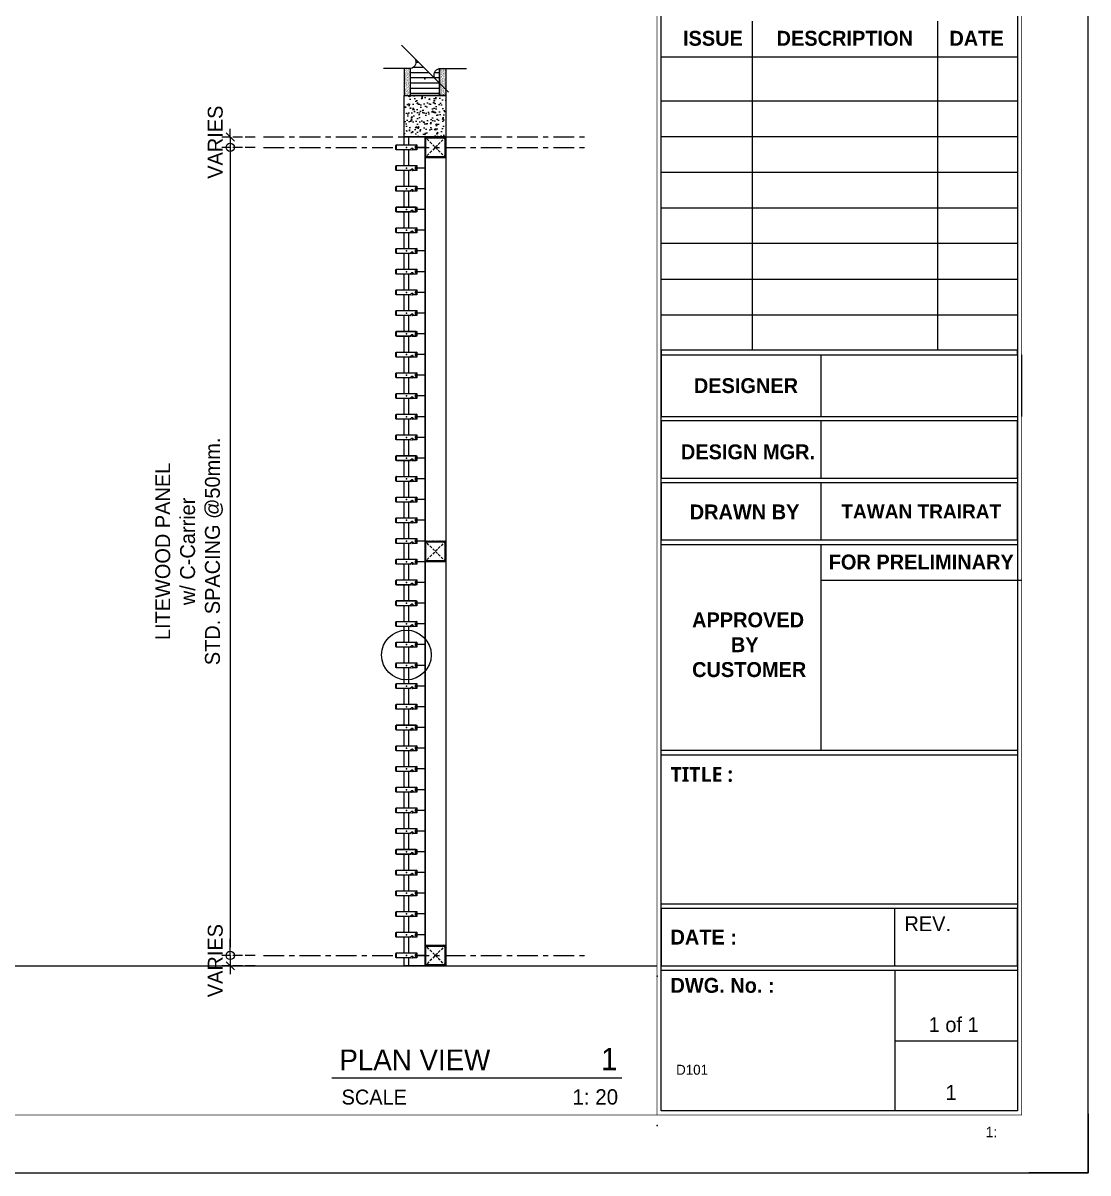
# Model space of a CAD drawing. Header units: millimetres. Extents: x -244126 to 368105, y -173968 to 259060.
# Drawn here: x -23408 to -20838, y 56651 to 59426 of the extents above; entities that cross this region are included whole.
import ezdxf
from ezdxf.enums import TextEntityAlignment as Align

# ---------------------------------------------------------------- set-up
doc = ezdxf.new("R2010")
doc.units = ezdxf.units.MM
doc.header["$MEASUREMENT"] = 0
for name, pattern in [('ACAD_ISO04W100', [30, 24, -3, 0, -3]), ('BORDER2', [22.225, 6.35, -3.175, 6.35, -3.175, 0, -3.175]), ('CENTER', [2, 1.25, -0.25, 0.25, -0.25]), ('HIDDEN', [9.525, 6.35, -3.175]), ('SLD-Solid', [0]), ('TA_GL_000.00010', [0.000275, 0.0001, -2.5e-05, 2.5e-05, -2.5e-05, 0.0001]), ('TA_GL_050.00000', [137.5, 50, -12.5, 12.5, -12.5, 50]), ('TA_HL_003.00000', [19.5, 10.65, -8.85])]:
    doc.linetypes.add(name, pattern=pattern)
for name, color, linetype in [('000 - D I M', 6, 'Continuous'), ('000 - GRID', 8, 'CENTER'), ('000 - GROUND', 6, 'Continuous'), ('000 - H A T C H', 8, 'Continuous'), ('000 - H I D D E N', 7, 'Continuous'), ('000 - L I N E 0.1', 1, 'Continuous'), ('000 - SYMBOL CON', 1, 'Continuous'), ('000 - T E X T', 4, 'Continuous'), ('000 - TITLEBLOCK', 4, 'Continuous'), ('000 - WIPEOUT', 250, 'Continuous'), ('001 - ASCESSORIES', 1, 'Continuous'), ('002 - STRUCTURAL STEEL', 4, 'Continuous'), ('004 - CONCRETE', 5, 'Continuous'), ('004 - WALL', 3, 'Continuous'), ('A02_LITEWOOD', 7, 'Continuous'), ('A03_SUN LOUVER', 7, 'Continuous'), ('A04_TUBE SERIES', 7, 'Continuous')]:
    doc.layers.add(name, color=color, linetype=linetype)
doc.styles.add('Cetury Gothic', font='GOTHIC.TTF')
doc.styles.add('CORDIA', font='cordia.shx')
doc.styles.add('MtXpl_Century_Gothic', font='GOTHICB.TTF')
doc.styles.add('TA', font='Cordia New.ttf', dxfattribs={"height": 4.5})
doc.dimstyles.new('DIM C-C', dxfattribs={"dimtxt": 0.18, "dimasz": 0.1, "dimexe": 0.1, "dimexo": 0.1, "dimgap": 0.09, "dimtad": 1, "dimtoh": 1, "dimzin": 0, "dimdsep": 46, "dimtxsty": 'CORDIA', "dimblk": 'ORIGIN', "dimcen": 0.1, "dimdle": 0.1, "dimclrd": 40, "dimclre": 140, "dimclrt": 3, "dimadec": 0, "dimazin": 0, "dimtfac": 1, "dimtix": 1, "dimtmove": 2, "dimatfit": 3, "dimfxl": 1, "dimtolj": 1, "dimtzin": 0, "dimarcsym": 0})
doc.dimstyles.new('DIM C-E', dxfattribs={"dimscale": 2, "dimtxt": 0.18, "dimasz": 0.1, "dimexe": 0.1, "dimexo": 0.1, "dimgap": 0.09, "dimtad": 1, "dimtoh": 1, "dimzin": 0, "dimdsep": 46, "dimtxsty": 'CORDIA', "dimblk1": 'ORIGIN', "dimblk2": 'OBLIQUE', "dimsah": 1, "dimcen": 0.1, "dimdle": 0.1, "dimclrd": 40, "dimclre": 140, "dimclrt": 3, "dimadec": 0, "dimazin": 0, "dimtfac": 1, "dimtix": 1, "dimtmove": 2, "dimatfit": 3, "dimfxl": 1, "dimtolj": 1, "dimtzin": 0, "dimarcsym": 0})
doc.dimstyles.new('DIM E-C', dxfattribs={"dimscale": 2, "dimtxt": 0.18, "dimasz": 0.1, "dimexe": 0.1, "dimexo": 0.1, "dimgap": 0.09, "dimtad": 1, "dimtoh": 1, "dimzin": 0, "dimdsep": 46, "dimtxsty": 'CORDIA', "dimblk1": 'OBLIQUE', "dimblk2": 'ORIGIN', "dimsah": 1, "dimcen": 0.1, "dimdle": 0.1, "dimclrd": 40, "dimclre": 140, "dimclrt": 3, "dimadec": 0, "dimazin": 0, "dimtfac": 1, "dimtix": 1, "dimtmove": 2, "dimatfit": 3, "dimfxl": 1, "dimtolj": 1, "dimtzin": 0, "dimarcsym": 0})
pattern_1 = [(127.5, (-50, 1650), (-3.853648, -0.125987), [0, -3.04, 0, -3.4, 0, -3.25]), (97.5, (-50, 1650), (-5.64429, 3.539553), [0, -1.64, 0, -2.74, 0, -1.05]), (57.5, (-50, 1647.54), (-0.011318, 6.228284), [0, -1, 0, -3.6, 0, -4.7]), (47.5, (-50, 1647.54), (-1.75535, 6.012253), [0, -0.5, 0, -2.36, 0, -2.7])]

# ---------------------------------------------------------------- blocks, each defined once
blk = doc.blocks.new('A$Cfd196da9')
at = {"color": 0, "linetype": 'ByBlock', "const_width": 0.1}
blk.add_lwpolyline([(-143.5, -98), (96.5, -98), (96.5, 99), (-143.5, 99)], close=True, dxfattribs=at)
blk = doc.blocks.new('A$C5e861bfc')
at = {"color": 3, "linetype": 'Continuous'}
for p, q in [((11.47, -65.02), (11.47, -104.74)), ((33.82, -65.02), (33.82, -104.74)), ((0.5, -69.32), (43.5, -69.32)), ((0.5, -105.27), (0.5, -112.72)), ((19.76, -105.27), (19.76, -112.72)), ((44, -112.72), (44, -105.27)), ((0.5, -112.72), (43.5, -112.72)), ((19.76, -113.26), (19.76, -120.17)), ((19.76, -120.71), (19.76, -127.62)), ((19.76, -128.16), (19.76, -153.01)), ((19.76, -132.46), (44, -132.46)), ((28.7, -179.01), (28.7, -172.1)), ((28.7, -179.54), (28.7, -196.46)), ((28.7, -188.07), (43.5, -188.07))]:
    blk.add_line(p, q, dxfattribs=at)
at = {"color": 8, "linetype": 'Continuous'}
for p, q in [((0.5, -74.63), (43.5, -74.63)), ((0.5, -78.93), (43.5, -78.93)), ((0.5, -83.23), (43.5, -83.23)), ((0.5, -87.53), (43.5, -87.53)), ((0.5, -91.83), (43.5, -91.83)), ((0.5, -96.14), (43.5, -96.14)), ((0.5, -100.44), (43.5, -100.44))]:
    blk.add_line(p, q, dxfattribs=at)
at = {"color": 3, "linetype": 'Continuous'}
for points in [[(0.5, -105.27), (43.5, -105.27), (43.5, -104.74), (0.5, -104.74)], [(0.5, -120.17), (43.5, -120.17), (43.5, -113.26), (0.5, -113.26)], [(0.5, -127.62), (43.5, -127.62), (43.5, -120.71), (0.5, -120.71)], [(0.5, -128.16), (43.5, -128.16), (43.5, -153.01), (0.5, -153.01)], [(0.5, -153.55), (43.5, -153.55), (43.5, -171.56), (0.5, -171.56)], [(0.5, -179.01), (43.5, -179.01), (43.5, -172.1), (0.5, -172.1)], [(0.5, -179.54), (43.5, -179.54), (43.5, -196.5), (0.5, -196.5)]]:
    blk.add_lwpolyline(points, close=True, dxfattribs=at)
at = {"layer": '000 - T E X T', "color": 3, "const_width": 0.1}
blk.add_lwpolyline([(0, -197), (44, -197), (44, 0), (0, 0)], close=True, dxfattribs=at)
at = {"color": 4, "linetype": 'BORDER2', "style": 'MtXpl_Century_Gothic'}
blk.add_text('TAWAN TRAIRAT', height=1.7201, dxfattribs=at).set_placement((31.88, -124.17), align=Align.MIDDLE_CENTER)
at = {"color": 4, "char_height": 1.8, "style": 'Cetury Gothic'}
for s, insert, attachment_point in [('{\\fCentury Gothic|b1|i0|c0|p34;ISSUE}', (6.74, -66.19), 2), ('{\\fCentury Gothic|b1|i0|c0|p34;DESCRIPTION}', (22.65, -66.19), 2), ('{\\fCentury Gothic|b1|i0|c0|p34;DATE}', (38.55, -66.19), 2), ('{\\fCentury Gothic|b1|i0|c0|p34;DESIGNER}', (4.44, -108.1), 1), ('{\\fCentury Gothic|b1|i0|c0|p34;DESIGN MGR.}', (2.88, -116.09), 1), ('{\\fCentury Gothic|b1|i0|c0|p34;DRAWN BY}', (3.94, -123.34), 1), ('{\\fCentury Gothic|b1|i0|c0|p34;FOR PRELIMINARY}', (31.88, -129.38), 2), ('{\\fCentury Gothic|b1|i0|c0|p34;APPROVED\\P       BY\\PCUSTOMER}', (4.23, -136.36), 1), ('{\\f@Malgun Gothic|b1|i0|c0|p34;TITLE :}', (1.62, -155), 1), ('REV.', (29.85, -173.02), 1), ('{\\fCentury Gothic|b1|i0|c0|p34;DATE :}', (1.62, -174.64), 1), ('{\\fCentury Gothic|b1|i0|c0|p34;DWG. No. :}', (1.62, -180.46), 1)]:
    blk.add_mtext(s, dxfattribs=dict(at, insert=insert, attachment_point=attachment_point))
blk = doc.blocks.new('*U3058')
at = {"layer": '000 - L I N E 0.1', "color": 21, "linetype": 'Continuous'}
blk.add_lwpolyline([(5940, 142.4), (5940, 0), (5797.6, 0)], dxfattribs=at)
at = {"layer": '000 - T E X T', "color": 3, "const_width": 2}
blk.add_lwpolyline([(5780, 140), (4900, 140), (4900, 4080), (5780, 4080)], close=True, dxfattribs=at)
at = {"layer": '000 - T E X T', "color": 3}
blk.add_lwpolyline([(5770, 150), (4910, 150), (4910, 4070), (5770, 4070)], close=True, dxfattribs=at)
at = {"layer": '000 - TITLEBLOCK', "color": 250}
blk.add_lwpolyline([(0, 0), (5940, 0), (5940, 4200), (0, 4200)], close=True, dxfattribs=at)
at = {"xscale": 20, "yscale": 20, "zscale": 20}
blk.add_blockref('A$C5e861bfc', (4900, 4080), dxfattribs=at)
at = {"layer": '000 - T E X T', "color": 3, "xscale": 20, "yscale": 20, "zscale": 20}
blk.add_blockref('A$Cfd196da9', (2970, 2100), dxfattribs=at)
at = {"color": 4, "style": 'Cetury Gothic'}
blk.add_text(' 1:', height=25.02, dxfattribs=at).set_placement((5684, 86.4))
at = {"color": 4, "style": 'TA'}
blk.add_attdef('PAPER_SIZE', text='', height=25, dxfattribs=at).set_placement((5686, 99.7), align=Align.MIDDLE_RIGHT)
blk.add_attdef('SCALE_SIZE', text='', height=25, dxfattribs=at).set_placement((5735.1, 100.3), align=Align.MIDDLE_LEFT)
at = {"layer": '000 - T E X T', "color": 250, "style": 'TA'}
for tag, height, p in [('SUPERLINK', 20, (172.6, 4157.7)), ('NAMEFILE', 20, (172.6, 4117.6)), ('SC', 400, (33.6, 3752.1))]:
    blk.add_attdef(tag, text='', height=height, dxfattribs=at).set_placement(p, align=Align.MIDDLE_LEFT)
at = {"layer": '000 - T E X T', "color": 4, "style": 'TA'}
for tag, height, p in [('PRELIM_NAME_JOB_1', 20, (5246.7, 3301.9)), ('PRELIM_NAME_JOB_2', 20, (5246.7, 3258.3)), ('PRELIM_NAME_PROJECT_1', 30, (4948.1, 3093.1)), ('PRELIM_NAME_PROJECT_2', 30, (4948.1, 3019.1)), ('PRELIM_NAME_PROJECT_3', 30, (4948.1, 2945.1)), ('PRELIM_NAME_TITLE_3', 24, (4955.1, 739.9)), ('DRAWING_NO1', 24, (4946.1, 329.2)), ('DRAWING_NO2', 24, (4946.1, 249.1)), ('PRELIM_NAME_TITLE_1', 1.2, (247.8, 43.7)), ('PRELIM_NAME_TITLE_2', 1.2, (247.8, 40.3))]:
    blk.add_attdef(tag, text='', height=height, dxfattribs=at).set_placement(p, align=Align.MIDDLE_LEFT)
at = {"layer": '000 - T E X T', "color": 4, "style": 'Cetury Gothic'}
for tag, p in [('SHEET_NO.', (5615.8, 340)), ('TOTAL_SHEET_NO.', (5609.7, 176.4))]:
    blk.add_attdef(tag, text='', height=36, dxfattribs=at).set_placement(p, align=Align.CENTER)
at = {"layer": '000 - T E X T', "color": 4, "style": 'TA'}
blk.add_attdef('NAME_REMARK', (552.9, 173), '', height=40, dxfattribs=at)
blk = doc.blocks.new('000 - CONCRETE_COLUMN_100x100mm.-CUT_VIEW')
at = {"layer": '000 - H A T C H'}
h = blk.add_hatch(dxfattribs=at)
h.set_pattern_fill('AR-CONC', color=256, scale=4)
h.set_pattern_definition([(50, (-55619.507, -25057.84), (28.690407, -2.510085), [3, -33]), (355, (-55619.507, -25057.84), (-5.550053, 30.087685), [2.4, -26.4]), (100.451444, (-55617.116, -25058.05), (23.140354, 27.5776), [2.549608, -28.045684]), (46.1842, (-55619.507, -25049.84), (42.689653, -6.620771), [4.5, -49.5]), (96.635635, (-55615.95, -25050.39), (37.386478, 38.964744), [3.824414, -42.06855]), (351.18416, (-55619.507, -25049.84), (37.386478, 38.964744), [3.6, -39.6]), (21, (-55615.507, -25051.84), (23.876282, -16.104756), [3, -33]), (326, (-55615.507, -25051.84), (9.732613, 29.006002), [2.4, -26.4]), (71.451445, (-55613.517, -25053.182), (33.608895, 12.901246), [2.549608, -28.045684]), (37.5, (-55619.507, -25057.84), (0.4863942, 13.3157542), [0, -26.08, 0, -26.8, 0, -26.5]), (7.5, (-55619.507, -25057.84), (10.5227815, 15.7764685), [0, -15.28, 0, -25.48, 0, -10.1]), (327.5, (-55628.427, -25057.84), (21.3528974, -0.9021949), [0, -10, 0, -31.2, 0, -41.4]), (317.5, (-55632.427, -25057.84), (23.327447, 4.0041993), [0, -13, 0, -20.72, 0, -29.4])])
h.paths.add_polyline_path([(-50, -50), (50, -50), (50, 50), (-50, 50)])
at = {"layer": '004 - CONCRETE'}
blk.add_lwpolyline([(-50, -50), (50, -50), (50, 50), (-50, 50)], close=True, dxfattribs=at)
blk = doc.blocks.new('*U3063')
at = {"layer": '000 - H A T C H'}
h = blk.add_hatch(dxfattribs=at)
h.set_pattern_fill('AR-SAND', color=8, scale=2, angle=90)
h.set_pattern_definition(pattern_1)
h.paths.add_polyline_path([(-100, 2200), (-100, 2100), (-85, 2100), (-85, 2200)])
h = blk.add_hatch(dxfattribs=at)
h.set_pattern_fill('ANSI31', color=8, scale=100, angle=135)
h.set_pattern_definition([(180, (43909.929, -41731.306), (-2e-15, -12.5), [])])
h.paths.add_polyline_path([(-15, 2200), (-15, 2100), (-85, 2100), (-85, 2200)])
h = blk.add_hatch(dxfattribs=at)
h.set_pattern_fill('AR-SAND', color=8, scale=2, angle=90)
h.set_pattern_definition(pattern_1)
h.paths.add_polyline_path([(-15, 2100), (-15, 2200), (0, 2200), (0, 2100)])
at = {"color": 3}
for points in [[(-100, 2200), (-100, 2100), (-85, 2100), (-85, 2200)], [(-15, 2100), (-15, 2200), (0, 2200), (0, 2100)]]:
    blk.add_lwpolyline(points, close=True, dxfattribs=at)
at = {"color": 2}
blk.add_lwpolyline([(-15, 2200), (-15, 2100), (-85, 2100), (-85, 2200)], close=True, dxfattribs=at)
at = {"layer": '004 - WALL', "color": 0, "linetype": 'ByBlock'}
blk.add_lwpolyline([(0, 0), (-100, 0), (-100, 2000), (0, 2000)], close=True, dxfattribs=at)
at = {"color": 3, "xscale": -1, "rotation": 90}
blk.add_blockref('000 - CONCRETE_COLUMN_100x100mm.-CUT_VIEW', (-50, 2050), dxfattribs=at)
blk = doc.blocks.new('*U3064')
at = {"color": 3}
blk.add_wipeout([(-0.97, 1.97), (0.97, 0.03), (0.89, 0.22), (0.87, 0.42), (0.92, 0.62), (1.03, 0.8), (1.18, 0.93), (1.38, 1.01), (4, 1.01), (4, 4.41), (-4, 4.4), (-4, 1), (-1.37, 1.01), (-1.18, 1.08), (-1.02, 1.21), (-0.91, 1.38), (-0.87, 1.58), (-0.89, 1.79)], dxfattribs=at).dxf.layer = '000 - WIPEOUT'
at = {"color": 250}
blk.add_lwpolyline([(4, 1.01), (4, 1.01)], dxfattribs=at)
at = {"color": 3}
blk.add_point((0, 0), dxfattribs=at)
at = {"layer": '000 - SYMBOL CON', "color": 0, "extrusion": (0, 0, -1)}
blk.add_line((2.27, -1.26), (-2.27, 3.27), dxfattribs=at)
at = {"layer": '000 - SYMBOL CON', "color": 0}
for p, q in [((-1.37, 1.01), (-4, 1)), ((1.38, 1.01), (4, 1.01))]:
    blk.add_line(p, q, dxfattribs=at)
at = {"layer": '000 - SYMBOL CON', "color": 0, "extrusion": (0, 0, -1)}
for centre, radius, start, end in [((1.5, 1.63), 0.634, 146.7272, 258.2728), ((-1.51, 0.38), 0.638, 326.68, 78.0794)]:
    blk.add_arc(centre, radius, start, end, dxfattribs=at)
blk = doc.blocks.new('*U3042')
at = {"layer": '002 - STRUCTURAL STEEL', "color": 0, "linetype": 'ByBlock'}
blk.add_lwpolyline([(0, 2000), (50, 2000), (50, 0), (0, 0)], close=True, dxfattribs=at)
blk = doc.blocks.new('*U3043')
at = {"color": 250}
blk.add_wipeout([(50, 0), (50, 50), (0, 50), (0, 0)], dxfattribs=at).dxf.layer = '000 - WIPEOUT'
at = {"layer": '000 - H A T C H'}
h = blk.add_hatch(dxfattribs=at)
h.set_pattern_fill('ANSI32', color=256, scale=0.25)
h.set_pattern_definition([(45, (37.5, 37.5), (-1.6838, 1.6838), []), (45, (38.6225, 37.5), (-1.6838, 1.6838), [])])
edge = h.paths.add_edge_path()
edge.add_line((50, 3), (50, 47))
edge.add_arc((47, 47), 3, 0, 90)
edge.add_line((47, 50), (3, 50))
edge.add_arc((3, 47), 3, 90, 180)
edge.add_line((0, 47), (0, 3))
edge.add_arc((3, 3), 3, 180, 270)
edge.add_line((3, 0), (47, 0))
edge.add_arc((47, 3), 3, 270, 360)
edge = h.paths.add_edge_path(flags=16)
edge.add_line((47.7, 4.3), (47.7, 45.7))
edge.add_arc((45.7, 45.7), 2, 0, 90)
edge.add_line((45.7, 47.7), (4.3, 47.7))
edge.add_arc((4.3, 45.7), 2, 90, 180)
edge.add_line((2.3, 45.7), (2.3, 4.3))
edge.add_arc((4.3, 4.3), 2, 180, 270)
edge.add_line((4.3, 2.3), (45.7, 2.3))
edge.add_arc((45.7, 4.3), 2, 270, 360)
at = {"layer": '000 - H I D D E N', "color": 8, "linetype": 'HIDDEN'}
for p, q in [((50, 0), (0, 50)), ((50, 50), (0, 0))]:
    blk.add_line(p, q, dxfattribs=at)
at = {"layer": '002 - STRUCTURAL STEEL', "color": 0}
for points in [[(50, 3), (50, 47, 0.414214), (47, 50), (3, 50, 0.414214), (0, 47), (0, 3, 0.414214), (3, 0), (47, 0, 0.414214)], [(47.7, 4.3), (47.7, 45.7, 0.414214), (45.7, 47.7), (4.3, 47.7, 0.414214), (2.3, 45.7), (2.3, 4.3, 0.414214), (4.3, 2.3), (45.7, 2.3, 0.414214)]]:
    blk.add_lwpolyline(points, format="xyb", close=True, dxfattribs=at)
at = {"layer": 'Defpoints', "color": 250}
blk.add_lwpolyline([(50, 0), (50, 50), (0, 50), (0, 0)], close=True, dxfattribs=at)
blk = doc.blocks.new('_Oblique')
at = {"color": 0, "linetype": 'ByBlock', "lineweight": -2}
blk.add_line((-0.5, -0.5), (0.5, 0.5), dxfattribs=at)
blk = doc.blocks.new('_Origin')
at = {"color": 0, "linetype": 'ByBlock', "lineweight": -2}
blk.add_line((0, 0), (-1, 0), dxfattribs=at)
blk.add_circle((0, 0), 0.5, dxfattribs=at)
blk = doc.blocks.new('*D3706')
at = {"layer": '000 - D I M', "color": 40, "lineweight": -2, "transparency": 16777216}
for p, q in [((-22908, 59150.5), (-22908, 59170.5)), ((-22908, 59150.5), (-22908, 59125.5)), ((-22908, 59105.5), (-22908, 59085.5))]:
    blk.add_line(p, q, dxfattribs=at)
at = {"layer": '000 - D I M', "color": 140, "linetype": 'ACAD_ISO04W100', "lineweight": -2, "transparency": 16777216}
for p, q in [((-22848, 59150.5), (-22928, 59150.5)), ((-22848, 59125.5), (-22928, 59125.5))]:
    blk.add_line(p, q, dxfattribs=at)
at = {"layer": 'Defpoints', "color": 0, "transparency": 16777216}
for p in [(-22828, 59150.5), (-22908, 59125.5), (-22828, 59125.5)]:
    blk.add_point(p, dxfattribs=at)
at = {"layer": '000 - D I M', "color": 40, "lineweight": -2, "transparency": 16777216, "xscale": 20, "yscale": 20, "zscale": 20}
for name, p, rotation in [('_Oblique', (-22908, 59150.5), 270), ('_Origin', (-22908, 59125.5), 90)]:
    blk.add_blockref(name, p, dxfattribs=dict(at, rotation=rotation))
at = {"layer": '000 - D I M', "color": 3, "transparency": 16777216, "insert": (-22944, 59138), "char_height": 36, "attachment_point": 5, "rotation": 90, "style": 'CORDIA'}
blk.add_mtext('\\A1;VARIES', dxfattribs=at)
blk = doc.blocks.new('*D3707')
at = {"layer": '000 - D I M', "color": 140, "linetype": 'ACAD_ISO04W100', "lineweight": -2, "transparency": 16777216}
for p, q in [((-22848, 59125.5), (-22928, 59125.5)), ((-22848, 57175.5), (-22928, 57175.5))]:
    blk.add_line(p, q, dxfattribs=at)
at = {"layer": '000 - D I M', "color": 40, "lineweight": -2, "transparency": 16777216}
blk.add_line((-22908, 59105.5), (-22908, 57195.5), dxfattribs=at)
at = {"layer": 'Defpoints', "color": 0, "transparency": 16777216}
for p in [(-22828, 59125.5), (-22908, 57175.5), (-22828, 57175.5)]:
    blk.add_point(p, dxfattribs=at)
at = {"layer": '000 - D I M', "color": 40, "lineweight": -2, "transparency": 16777216, "xscale": 20, "yscale": 20, "zscale": 20}
for p, rotation in [((-22908, 59125.5), 90), ((-22908, 57175.5), 270)]:
    blk.add_blockref('_Origin', p, dxfattribs=dict(at, rotation=rotation))
at = {"layer": '000 - D I M', "color": 3, "transparency": 16777216, "insert": (-23007.4, 58150.5), "char_height": 36, "attachment_point": 5, "rotation": 90, "style": 'CORDIA'}
blk.add_mtext('\\A1;LITEWOOD PANEL \\Pw/ C-Carrier \\PSTD. SPACING @50mm.', dxfattribs=at)
blk = doc.blocks.new('*D3708')
at = {"layer": '000 - D I M', "color": 40, "lineweight": -2, "transparency": 16777216}
for p, q in [((-22908, 57195.5), (-22908, 57215.5)), ((-22908, 57175.5), (-22908, 57150.5)), ((-22908, 57150.5), (-22908, 57130.5))]:
    blk.add_line(p, q, dxfattribs=at)
at = {"layer": '000 - D I M', "color": 140, "linetype": 'ACAD_ISO04W100', "lineweight": -2, "transparency": 16777216}
for p, q in [((-22848, 57175.5), (-22928, 57175.5)), ((-22848, 57150.5), (-22928, 57150.5))]:
    blk.add_line(p, q, dxfattribs=at)
at = {"layer": 'Defpoints', "color": 0, "transparency": 16777216}
for p in [(-22828, 57175.5), (-22908, 57150.5), (-22828, 57150.5)]:
    blk.add_point(p, dxfattribs=at)
at = {"layer": '000 - D I M', "color": 40, "lineweight": -2, "transparency": 16777216, "xscale": 20, "yscale": 20, "zscale": 20}
for name, p, rotation in [('_Origin', (-22908, 57175.5), 270), ('_Oblique', (-22908, 57150.5), 90)]:
    blk.add_blockref(name, p, dxfattribs=dict(at, rotation=rotation))
at = {"layer": '000 - D I M', "color": 3, "transparency": 16777216, "insert": (-22944, 57163), "char_height": 36, "attachment_point": 5, "rotation": 90, "style": 'CORDIA'}
blk.add_mtext('\\A1;VARIES', dxfattribs=at)
blk = doc.blocks.new('*U3079')
at = {"color": 4}
blk.add_line((-4.26, 5.7), (-39.26, 5.7), dxfattribs=at)
at = {"linetype": 'TA_GL_000.00010'}
blk.add_point((0, 18), dxfattribs=at)
blk.add_point((0, 0))
at = {"color": 4, "linetype": 'BORDER2', "style": 'Cetury Gothic'}
blk.add_text('SCALE', height=1.8, dxfattribs=at).set_placement((-38.07, 2.51))
at = {"color": 0, "style": 'TA'}
for tag, p in [('HEADING2', (-38.33, 10.65)), ('HEADING', (-38.33, 6.65))]:
    blk.add_attdef(tag, p, '', height=2.5, dxfattribs=at)
for tag, height, p in [('LO', 2.7, (-4.76, 6.65)), ('SC', 1.85, (-4.7, 2.51))]:
    blk.add_attdef(tag, text='', height=height, dxfattribs=at).set_placement(p, align=Align.RIGHT)
blk = doc.blocks.new('*U3078')
at = {"color": 3}
blk.add_point((0, -100), dxfattribs=at)
at = {"layer": '000 - GRID', "color": 0, "linetype": 'ByBlock'}
blk.add_line((0, 340), (0, -440), dxfattribs=at)
at = {"layer": '000 - GRID', "color": 0}
blk.add_point((0, 0), dxfattribs=at)
at = {"style": 'TA', "flags": 1}
blk.add_attdef('LOCATION', (6, 6), '', height=4.5, dxfattribs=at)
blk = doc.blocks.new('000 - ASSCESSORIES_FAMELINE_ALC-CARRIER_FOR_12x50mm._TOP_VIEW')
at = {"layer": '001 - ASCESSORIES', "color": 0}
for p, q in [((0, 50), (0, 0)), ((40, 50), (40, 31)), ((40, 19), (40, 0))]:
    blk.add_line(p, q, dxfattribs=at)
at = {"layer": '001 - ASCESSORIES', "color": 0, "linetype": 'SLD-Solid', "lineweight": 15}
blk.add_line((32, 19), (31.2, 19.2), dxfattribs=at)
at = {"layer": '001 - ASCESSORIES', "color": 0}
for points in [[(40, 31), (20, 31), (20, 19), (40, 19)], [(34.2, 19), (30.4, 20.1), (30.3, 19.5)], [(32, 19), (30.3, 19.5)]]:
    blk.add_lwpolyline(points, dxfattribs=at)
at = {"layer": '001 - ASCESSORIES', "color": 0, "linetype": 'SLD-Solid', "lineweight": 15}
blk.add_arc((270.3, 855), 868.8, 253.9699, 254.0359, dxfattribs=at)
at = {"layer": 'Defpoints', "color": 250}
blk.add_lwpolyline([(-2.3, 25), (22.3, 25)], dxfattribs=at)
blk = doc.blocks.new('*U3116')
at = {"color": 250}
blk.add_wipeout([(-25, -6), (25, -6), (25, 6), (-25, 6)], dxfattribs=at).dxf.layer = '000 - WIPEOUT'
blk.add_point((0, 0))
at = {"layer": 'A02_LITEWOOD', "color": 0, "linetype": 'SLD-Solid', "lineweight": 15}
blk.add_lwpolyline([(-23.4, -1.8), (-22.7, -1.8), (-22.7, 1.3, 0.414214), (-23.6, 2.2), (-24.1, 2.2, 0.414214), (-25, 1.3), (-25, -4.9, 0.414214), (-23.9, -6), (-16.2, -6, 0.414214), (-15, -4.9), (-15, -3.4, -0.616061), (-13.5, -2.7), (-9.4, -5.8, 0.164473), (-8.9, -6), (23.8, -6, 0.414214), (25, -4.9), (25, 4.8, 0.414214), (23.8, 6), (-23.9, 6, 0.414214), (-25, 4.8), (-25, 3.2, 0.414214), (-24.1, 2.3), (-23.5, 2.3, -0.414214), (-22.6, 1.4), (-22.6, -1.8, -0.414214), (-23, -2.2), (-23, -2.2, -0.414214), (-23.5, -1.8), (-23.5, 1.4), (-24.2, 1.4), (-24.2, -1.8, 1.000966), (-21.9, -1.8), (-21.9, 1.4, 0.414214), (-23.5, 3), (-24.1, 3, -0.414214), (-24.3, 3.2), (-24.3, 4.8, -0.414214), (-23.9, 5.3), (23.8, 5.3, -0.414214), (24.3, 4.8), (24.3, -4.9, -0.414214), (23.8, -5.3), (-8.9, -5.3, -0.164473), (-9, -5.3), (-13.1, -2.1, 0.617259), (-15.7, -3.4), (-15.7, -4.9, -0.414214), (-16.2, -5.3), (-23.9, -5.3, -0.414214), (-24.3, -4.9), (-24.3, 1.3, -0.414214), (-24.1, 1.5), (-23.6, 1.5, -0.414214), (-23.4, 1.3)], format="xyb", close=True, dxfattribs=at)
blk = doc.blocks.new('000 - FAMELINE_AL.LITEWOOD_12x50mm._CUT_VIEW')
at = {"layer": '000 - H A T C H'}
h = blk.add_hatch(dxfattribs=at)
h.set_pattern_fill('ANSI32', color=8)
h.set_pattern_definition([(45, (3e-15, -24.6393), (-0.265165, 0.265165), []), (45, (0.17678, -24.6393), (-0.265165, 0.265165), [])])
edge = h.paths.add_edge_path()
edge.add_line((-23.4, -1.8), (-22.7, -1.8))
edge.add_line((-22.7, -1.8), (-22.7, 1.3))
edge.add_arc((-23.6, 1.3), 0.9, 360, 450)
edge.add_line((-23.6, 2.2), (-24.1, 2.2))
edge.add_arc((-24.1, 1.3), 0.9, 90, 180)
edge.add_line((-25, 1.3), (-25, -4.9))
edge.add_arc((-23.8, -4.8), 1.15, 180, 270)
edge.add_line((-23.9, -6), (-16.2, -6))
edge.add_arc((-16.2, -4.9), 1.15, 270, 360)
edge.add_line((-15, -4.9), (-15, -3.4))
edge.add_arc((-14.1, -3.4), 0.938, 53.0492, 179.5916, ccw=False)
edge.add_line((-13.5, -2.7), (-9.4, -5.8))
edge.add_arc((-8.9, -5.1), 0.9, 232.64, 270)
edge.add_line((-8.9, -6), (23.8, -6))
edge.add_arc((23.8, -4.8), 1.15, 270, 360)
edge.add_line((25, -4.9), (25, 4.8))
edge.add_arc((23.9, 4.8), 1.15, 360, 450)
edge.add_line((23.9, 6), (-23.8, 6))
edge.add_arc((-23.8, 4.8), 1.15, 90, 180)
edge.add_line((-25, 4.9), (-25, 3.2))
edge.add_arc((-24.1, 3.2), 0.9, 180, 270)
edge.add_line((-24.1, 2.3), (-23.5, 2.3))
edge.add_arc((-23.5, 1.4), 0.9, 0, 90, ccw=False)
edge.add_line((-22.6, 1.4), (-22.6, -1.8))
edge.add_arc((-23, -1.8), 0.45, 270, 360, ccw=False)
edge.add_line((-23, -2.2), (-23, -2.2))
edge.add_arc((-23, -1.8), 0.45, 180, 270, ccw=False)
edge.add_line((-23.5, -1.8), (-23.5, 1.4))
edge.add_line((-23.5, 1.4), (-24.2, 1.4))
edge.add_line((-24.2, 1.4), (-24.2, -1.8))
edge.add_arc((-23, -1.8), 1.17, 179.8894, 360)
edge.add_line((-21.9, -1.8), (-21.9, 1.4))
edge.add_arc((-23.5, 1.4), 1.6, 360, 450)
edge.add_line((-23.5, 3), (-24.1, 3))
edge.add_arc((-24.1, 3.2), 0.2, 180, 270, ccw=False)
edge.add_line((-24.3, 3.2), (-24.3, 4.9))
edge.add_arc((-23.8, 4.9), 0.45, 90, 180, ccw=False)
edge.add_line((-23.8, 5.3), (23.9, 5.3))
edge.add_arc((23.9, 4.9), 0.45, 0, 90, ccw=False)
edge.add_line((24.3, 4.9), (24.3, -4.9))
edge.add_arc((23.8, -4.9), 0.45, 270, 360, ccw=False)
edge.add_line((23.8, -5.3), (-8.9, -5.3))
edge.add_arc((-8.9, -5.1), 0.2, 232.64, 270, ccw=False)
edge.add_line((-9, -5.3), (-13.1, -2.1))
edge.add_arc((-14.1, -3.4), 1.64, 52.9496, 179.691)
edge.add_line((-15.7, -3.4), (-15.7, -4.9))
edge.add_arc((-16.1, -4.8), 0.45, 270, 360, ccw=False)
edge.add_line((-16.2, -5.3), (-23.9, -5.3))
edge.add_arc((-23.9, -4.8), 0.45, 180, 270, ccw=False)
edge.add_line((-24.3, -4.9), (-24.3, 1.3))
edge.add_arc((-24.1, 1.3), 0.2, 90, 180, ccw=False)
edge.add_line((-24.1, 1.5), (-23.6, 1.5))
edge.add_arc((-23.6, 1.3), 0.2, 0, 90, ccw=False)
edge.add_line((-23.4, 1.3), (-23.4, -1.8))
at = {"layer": 'A03_SUN LOUVER', "color": 0}
blk.add_blockref('*U3116', (0, 0), dxfattribs=at)
blk = doc.blocks.new('*U3114')
at = {"layer": '001 - ASCESSORIES', "color": 0}
for p, q in [((-1000, 0), (-1000, -40)), ((1000, 0), (1000, -40))]:
    blk.add_line(p, q, dxfattribs=at)
at = {"layer": '001 - ASCESSORIES', "color": 0, "rotation": 270}
for p in [(-1000, 0), (-950, 0), (-900, 0), (-850, 0), (-800, 0), (-750, 0), (-700, 0), (-650, 0), (-600, 0), (-550, 0), (-500, 0), (-450, 0), (-400, 0), (-350, 0), (-300, 0), (-250, 0), (-200, 0), (-150, 0), (-100, 0), (-50, 0), (0, 0), (50, 0), (100, 0), (150, 0), (200, 0), (250, 0), (300, 0), (350, 0), (400, 0), (450, 0), (500, 0), (550, 0), (600, 0), (650, 0), (700, 0), (750, 0), (800, 0), (850, 0), (900, 0), (950, 0)]:
    blk.add_blockref('000 - ASSCESSORIES_FAMELINE_ALC-CARRIER_FOR_12x50mm._TOP_VIEW', p, dxfattribs=at)
at = {"layer": 'A04_TUBE SERIES', "color": 0, "style": 'TA', "flags": 1}
for tag, p in [('ITEM_VALUE', (50, -212.5)), ('PRODUCT_NAME_VALUE', (300, -212.5)), ('ITEM_NUMBER_VALUE', (600, -212.5)), ('PRODUCT_CODE_VALUE', (800, -212.5)), ('SELLING_PRICE_VALUE', (1000, -212.5)), ('UNIT_VALUE', (1150, -212.5)), ('TYPE_OF_COLOR_VALUE', (1275, -212.5)), ('SECTION_VALUE', (1425, -212.5))]:
    blk.add_attdef(tag, text='', height=9, dxfattribs=at).set_placement(p, align=Align.MIDDLE_CENTER)
at = {"layer": 'A02_LITEWOOD', "color": 3, "rotation": 270}
for p in [(-975, -45), (-925, -45), (-875, -45), (-825, -45), (-775, -45), (-725, -45), (-675, -45), (-625, -45), (-575, -45), (-525, -45), (-475, -45), (-425, -45), (-375, -45), (-325, -45), (-275, -45), (-225, -45), (-175, -45), (-125, -45), (-75, -45), (-25, -45), (25, -45), (75, -45), (125, -45), (175, -45), (225, -45), (275, -45), (325, -45), (375, -45), (425, -45), (475, -45), (525, -45), (575, -45), (625, -45), (675, -45), (725, -45), (775, -45), (825, -45), (875, -45), (925, -45), (975, -45)]:
    blk.add_blockref('000 - FAMELINE_AL.LITEWOOD_12x50mm._CUT_VIEW', p, dxfattribs=at)

msp = doc.modelspace()

# ---------------------------------------------------------------- linework, layer by layer
at = {"layer": '000 - GROUND'}
msp.add_lwpolyline([(-26653.00496, 57150.53614), (-21878.00496, 57150.53614)], dxfattribs=at)
at = {"layer": '000 - SYMBOL CON', "color": 2, "linetype": 'ByBlock'}
msp.add_circle((-22483.00495, 57900.53614), 60, dxfattribs=at)

# ---------------------------------------------------------------- block references
at = {"color": 2, "linetype": 'TA_HL_003.00000'}
ref = msp.add_blockref('*U3058', (-26778.00496, 56650.53614), dxfattribs=at)
ref.add_attrib('DRAWING_NO2', 'D101', dxfattribs={"layer": '000 - T E X T', "color": 4, "height": 24, "style": 'TA'}).set_placement((-21831.89625, 56899.6811), align=Align.MIDDLE_LEFT)
ref.add_attrib('SHEET_NO.', '1 of 1', dxfattribs={"layer": '000 - T E X T', "color": 4, "height": 36, "style": 'Cetury Gothic'}).set_placement((-21162.21553, 56990.51357), align=Align.CENTER)
ref.add_attrib('TOTAL_SHEET_NO.', '1', dxfattribs={"layer": '000 - T E X T', "color": 4, "height": 36, "style": 'Cetury Gothic'}).set_placement((-21168.34653, 56826.93455), align=Align.CENTER)
at = {"color": 1}
msp.add_blockref('*U3063', (-22388.00495, 57150.53614), dxfattribs=at)
at = {"layer": '000 - T E X T', "xscale": 20, "yscale": 20, "zscale": 20}
msp.add_blockref('*U3079', (-21878.00496, 56765.53614), dxfattribs=at).add_auto_attribs({'HEADING': 'PLAN VIEW', 'LO': '1', 'SC': '1: 20'})
at = {"layer": '002 - STRUCTURAL STEEL', "color": 2}
msp.add_blockref('*U3042', (-22438.00495, 57150.53614), dxfattribs=at)

# ---------------------------------------------------------------- dimensions: what is measured, and where the dimension line sits
at = {"layer": '000 - D I M', "color": 3}
for base, p1, p2, text, dimstyle, picture, middle in [((-22908.00495, 59125.53614), (-22828.00495, 59150.53614), (-22828.00495, 59125.53614), 'VARIES', 'DIM E-C', '*D3706', (-22944.00495, 59138.03614)), ((-22908.00495, 57175.53614), (-22828.00495, 59125.53614), (-22828.00495, 57175.53614), 'LITEWOOD PANEL \\Pw/ C-Carrier \\PSTD. SPACING @50mm.', 'DIM C-C', '*D3707', (-23007.43353, 58150.53614)), ((-22908.00495, 57150.53614), (-22828.00495, 57175.53614), (-22828.00495, 57150.53614), 'VARIES', 'DIM C-E', '*D3708', (-22944.00495, 57163.03614))]:
    dim = msp.add_linear_dim(base=base, p1=p1, p2=p2, angle=90, text=text, dimstyle=dimstyle, override={"dimscale": 200}, dxfattribs=at)
    dim.commit()
    dim.dimension.update_dxf_attribs({"geometry": picture, "text_midpoint": middle})

# ---------------------------------------------------------------- next in the draw order: block references
at = {"layer": '000 - SYMBOL CON', "color": 2, "xscale": 25, "yscale": 25, "zscale": 25}
msp.add_blockref('*U3064', (-22438.07685, 59290.53614), dxfattribs=at)
at = {"layer": '002 - STRUCTURAL STEEL', "color": 4, "xscale": -1, "rotation": 180}
for p in [(-22438.00495, 59150.53614), (-22438.00495, 58175.53614), (-22438.00495, 57200.53614)]:
    msp.add_blockref('*U3043', p, dxfattribs=at)

# ---------------------------------------------------------------- next in the draw order: block references
at = {"layer": '000 - GRID', "linetype": 'TA_GL_050.00000', "rotation": 90}
for p in [(-22488.00495, 59150.53614), (-22488.00495, 59125.53614), (-22488.00495, 57175.53614), (-22488.00495, 57150.53614)]:
    msp.add_blockref('*U3078', p, dxfattribs=at)

# ---------------------------------------------------------------- next in the draw order: block references
at = {"layer": '001 - ASCESSORIES', "color": 2, "xscale": -1, "rotation": 270}
msp.add_blockref('*U3114', (-22438.00495, 58150.53614), dxfattribs=at)

doc.saveas('drawing.dxf')
